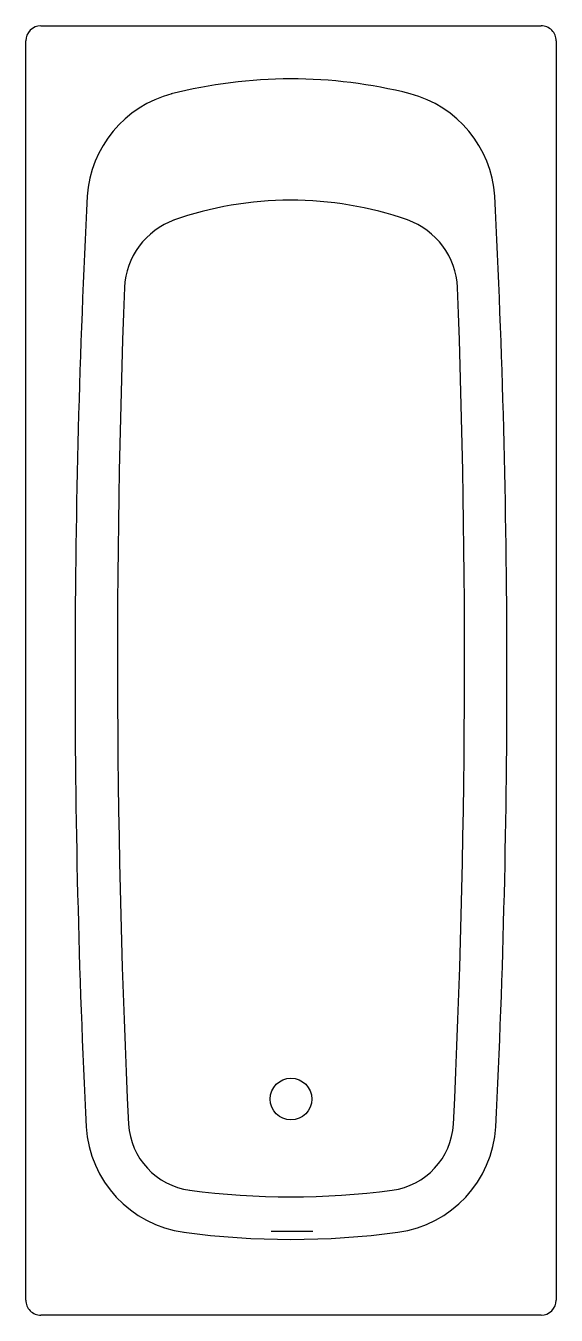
# Model space of a CAD drawing. Header units: metres. Extents: x -0.35 to 0.35, y 0 to 1.7.
import ezdxf

# ---------------------------------------------------------------- set-up
doc = ezdxf.new("R2010")
doc.units = ezdxf.units.M
doc.layers.add('Ceco.Net 35', color=7, linetype='Continuous')

# ---------------------------------------------------------------- blocks, each defined once
blk = doc.blocks.new('2SABAFC1')
at = {"color": 0, "linetype": 'Continuous'}
for p, q in [((0.02, 0.7), (1.68, 0.7)), ((0, 0.02), (0, 0.68)), ((1.7, 0.68), (1.7, 0.02)), ((0.1109, 0.3763), (0.1109, 0.3213)), ((1.68, 0), (0.02, 0))]:
    blk.add_line(p, q, dxfattribs=at)
blk.add_circle((0.285, 0.35), 0.0275, dxfattribs=at)
for centre, radius, start, end in [((0.02, 0.68), 0.02, 90, 180), ((1.68, 0.68), 0.02, 0, 90), ((0.8462, -11.6216), 12.2566, 87.05691, 92.79623), ((0.2579, 0.4707), 0.15, 93.7003, 172.1754), ((1.4653, 0.4692), 0.15, 14.6986, 86.1053), ((0.8674, -12.5155), 13.0945, 87.86577, 92.69443), ((0.2579, 0.4707), 0.094, 93.7003, 172.1754), ((1.3499, 0.47), 0.1, 19.7779, 87.0691), ((1.0011, 0.35), 0.4689, 340.8482, 19.3379), ((0.9908, 0.35), 0.6392, 345.7621, 14.327), ((1.1744, 0.35), 1.0744, 172.4365, 187.5485), ((1.1744, 0.35), 1.0184, 172.4531, 187.5327), ((0.2579, 0.2293), 0.15, 187.8246, 266.2997), ((0.2579, 0.2293), 0.094, 187.8246, 266.2997), ((1.3499, 0.23), 0.1, 272.9309, 340.2221), ((1.4653, 0.2308), 0.15, 273.8947, 345.3014), ((0.8674, 13.2155), 13.0945, 267.30557, 272.13423), ((0.8462, 12.3216), 12.2566, 267.20377, 272.94309), ((0.02, 0.02), 0.02, 180, 270), ((1.68, 0.02), 0.02, 270, 0)]:
    blk.add_arc(centre, radius, start, end, dxfattribs=at)

msp = doc.modelspace()

# ---------------------------------------------------------------- block references
at = {"layer": 'Ceco.Net 35', "rotation": 89.99999999999999}
msp.add_blockref('2SABAFC1', (0.35, 0), dxfattribs=at)

doc.saveas('drawing.dxf')
